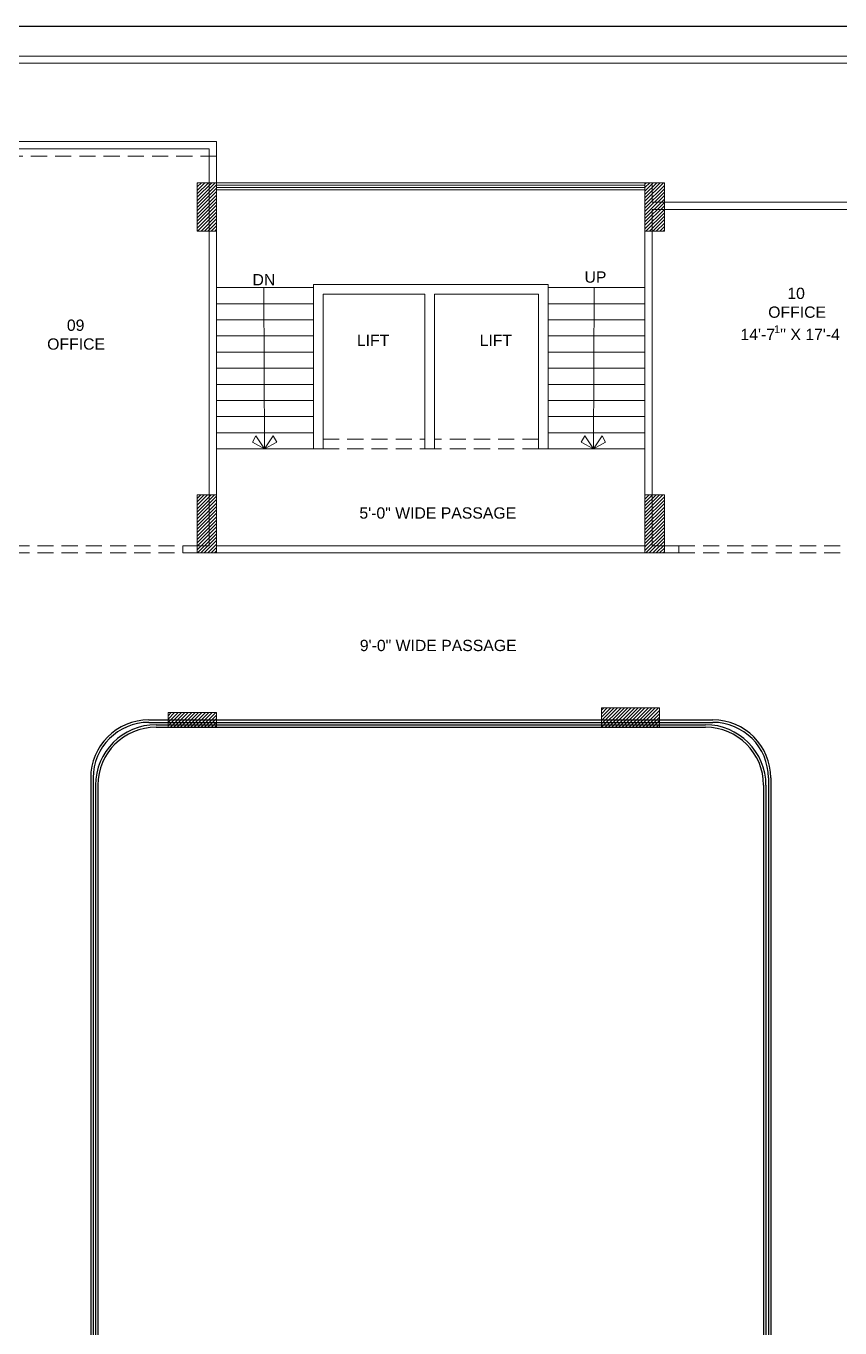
# Model space of a CAD drawing. Header units: inches. Extents: x 1807 to 67852, y 1160 to 20242.
# Drawn here: x 14404 to 14908, y 9032 to 9839 of the extents above; entities that cross this region are included whole.
import ezdxf

# ---------------------------------------------------------------- set-up
doc = ezdxf.new("R2010")
doc.units = ezdxf.units.IN
doc.header["$MEASUREMENT"] = 0
doc.linetypes.add('DASHED', pattern=[0.75, 0.5, -0.25])
for name, color, linetype, lineweight in [('02WINDOW & DOTTED', 8, 'Continuous', 20), ('4 upvc pip', 5, 'Continuous', 30), ('A-HATCH', 252, 'Continuous', 13), ('column_01', 7, 'Continuous', 18), ('HATCH', 8, 'Continuous', 0), ('Nstair', 8, 'Continuous', 20), ('RAILING', 8, 'Continuous', 25), ('SHOP TEXT', 7, 'Continuous', 15), ('wall', 7, 'Continuous', 20)]:
    doc.layers.add(name, color=color, linetype=linetype, lineweight=lineweight)
doc.styles.add('Krupalu 1', font='arial.ttf')
pattern_1 = [(45, (0, -2407.892), (-1.0606601718, 1.0606601718), [])]

# ---------------------------------------------------------------- blocks, each defined once
blk = doc.blocks.new('rtytrut')
at = {"layer": 'HATCH'}
h = blk.add_hatch(dxfattribs=at)
h.set_pattern_fill('ANSI31', color=256, scale=12, style=0)
h.set_pattern_definition(pattern_1)
h.paths.add_polyline_path([(135359.68, -629836.89), (135359.68, -629866.89), (135371.68, -629866.89), (135371.68, -629836.89)])
h = blk.add_hatch(dxfattribs=at)
h.set_pattern_fill('ANSI31', color=256, scale=12, style=0)
h.set_pattern_definition(pattern_1)
h.paths.add_polyline_path([(135649.18, -629836.89), (135649.18, -629866.89), (135637.18, -629866.89), (135637.18, -629836.89)])
h = blk.add_hatch(dxfattribs=at)
h.set_pattern_fill('ANSI31', color=256, scale=12, style=0)
h.set_pattern_definition(pattern_1)
h.paths.add_polyline_path([(135359.68, -630066.39), (135359.68, -630030.39), (135371.68, -630030.39), (135371.68, -630066.39)])
h = blk.add_hatch(dxfattribs=at)
h.set_pattern_fill('ANSI31', color=256, scale=12, style=0)
h.set_pattern_definition(pattern_1)
h.paths.add_polyline_path([(135649.18, -630066.39), (135649.18, -630030.39), (135637.18, -630030.39), (135637.18, -630066.39)])
h = blk.add_hatch(dxfattribs=at)
h.set_pattern_fill('ANSI31', color=256, scale=12, style=0)
h.set_pattern_definition(pattern_1)
h.paths.add_polyline_path([(135646.18, -630162.39), (135610.18, -630162.39), (135610.18, -630174.39), (135646.18, -630174.39)])
h = blk.add_hatch(dxfattribs=at)
h.set_pattern_fill('ANSI31', color=256, scale=12, style=0)
h.set_pattern_definition(pattern_1)
h.paths.add_polyline_path([(135371.68, -630165.39), (135341.68, -630165.39), (135341.68, -630174.39), (135371.68, -630174.39)])
at = {"layer": 'column_01'}
for points in [[(135359.68, -629836.89), (135359.68, -629866.89), (135371.68, -629866.89), (135371.68, -629836.89)], [(135649.18, -629836.89), (135649.18, -629866.89), (135637.18, -629866.89), (135637.18, -629836.89)], [(135359.68, -630066.39), (135359.68, -630030.39), (135371.68, -630030.39), (135371.68, -630066.39)], [(135649.18, -630066.39), (135649.18, -630030.39), (135637.18, -630030.39), (135637.18, -630066.39)], [(135646.18, -630162.39), (135610.18, -630162.39), (135610.18, -630174.39), (135646.18, -630174.39)], [(135371.68, -630165.39), (135341.68, -630165.39), (135341.68, -630174.39), (135371.68, -630174.39)]]:
    blk.add_lwpolyline(points, close=True, dxfattribs=at)

msp = doc.modelspace()

# ---------------------------------------------------------------- linework, layer by layer
at = {"layer": '02WINDOW & DOTTED', "ltscale": 20}
for p, q in [((14522.06, 9741.67), (14787.56, 9741.67)), ((14522.06, 9741.67), (14787.56, 9741.67)), ((14522.06, 9741.67), (14787.56, 9741.67)), ((14522.06, 9741.67), (14787.56, 9741.67)), ((14522.06, 9740.17), (14787.56, 9740.17)), ((14522.06, 9740.17), (14787.56, 9740.17)), ((14522.06, 9740.17), (14787.56, 9740.17)), ((14522.06, 9740.17), (14787.56, 9740.17)), ((14522.06, 9738.67), (14787.56, 9738.67)), ((14522.06, 9738.67), (14787.56, 9738.67)), ((14522.06, 9738.67), (14787.56, 9738.67)), ((14522.06, 9738.67), (14787.56, 9738.67)), ((14522.06, 9737.17), (14787.56, 9737.17)), ((14522.06, 9737.17), (14787.56, 9737.17)), ((14522.06, 9737.17), (14787.56, 9737.17)), ((14522.06, 9737.17), (14787.56, 9737.17))]:
    msp.add_line(p, q, dxfattribs=at)
at = {"layer": '02WINDOW & DOTTED', "linetype": 'DASHED', "ltscale": 20}
for p, q in [((14588.06, 9582.67), (14651.06, 9582.67)), ((14588.06, 9582.67), (14651.06, 9582.67)), ((14588.06, 9582.67), (14651.06, 9582.67)), ((14588.06, 9582.67), (14651.06, 9582.67)), ((14721.56, 9582.67), (14657.06, 9582.67)), ((14721.56, 9582.67), (14657.06, 9582.67)), ((14721.56, 9582.67), (14657.06, 9582.67)), ((14721.56, 9582.67), (14657.06, 9582.67)), ((14588.06, 9576.67), (14651.06, 9576.67)), ((14588.06, 9576.67), (14651.06, 9576.67)), ((14588.06, 9576.67), (14651.06, 9576.67)), ((14588.06, 9576.67), (14651.06, 9576.67)), ((14721.56, 9576.67), (14657.06, 9576.67)), ((14721.56, 9576.67), (14657.06, 9576.67)), ((14721.56, 9576.67), (14657.06, 9576.67)), ((14721.56, 9576.67), (14657.06, 9576.67)), ((14351.06, 9516.67), (14501.06, 9516.67)), ((14351.06, 9516.67), (14501.06, 9516.67)), ((14351.06, 9516.67), (14501.06, 9516.67)), ((14351.06, 9516.67), (14501.06, 9516.67)), ((14808.56, 9516.67), (14958.56, 9516.67)), ((14808.56, 9516.67), (14958.56, 9516.67)), ((14808.56, 9516.67), (14958.56, 9516.67)), ((14808.56, 9516.67), (14958.56, 9516.67)), ((14351.06, 9512.17), (14501.06, 9512.17)), ((14351.06, 9512.17), (14501.06, 9512.17)), ((14351.06, 9512.17), (14501.06, 9512.17)), ((14351.06, 9512.17), (14501.06, 9512.17)), ((14808.56, 9512.17), (14958.56, 9512.17)), ((14808.56, 9512.17), (14958.56, 9512.17)), ((14808.56, 9512.17), (14958.56, 9512.17)), ((14808.56, 9512.17), (14958.56, 9512.17))]:
    msp.add_line(p, q, dxfattribs=at)
msp.add_lwpolyline([(14522.06, 9758.17), (14084.06, 9758.17), (14084.06, 8532.67), (14099.06, 8532.67)], dxfattribs=at)
at = {"layer": '4 upvc pip'}
msp.add_lwpolyline([(13894.17, 9838.79), (16317.37, 9838.79), (16317.37, 8125.42), (13894.17, 8125.42)], close=True, dxfattribs=at)
at = {"layer": 'A-HATCH'}
for points in [[(16251.63, 9820.03), (13955.84, 9820.03, 0.414214), (13912.94, 9777.12), (13912.94, 8191.17, 0.414214), (13959.92, 8144.18), (16248.57, 8144.18, 0.414214), (16298.61, 8194.22), (16298.61, 9773.04, 0.414214)], [(16251.63, 9815.86), (13955.84, 9815.86, 0.414214), (13917.11, 9777.12), (13917.11, 8191.17, 0.414214), (13959.92, 8148.35), (16248.57, 8148.35, 0.414214), (16294.44, 8194.22), (16294.44, 9773.04, 0.414214)]]:
    msp.add_lwpolyline(points, format="xyb", close=True, dxfattribs=at)
at = {"layer": 'Nstair', "ltscale": 10}
for p, q in [((14582.06, 9676.67), (14522.06, 9676.67)), ((14582.06, 9676.67), (14522.06, 9676.67)), ((14582.06, 9676.67), (14522.06, 9676.67)), ((14582.06, 9676.67), (14522.06, 9676.67)), ((14551.29, 9676.68), (14551.81, 9576.68)), ((14551.29, 9676.68), (14551.81, 9576.68)), ((14551.29, 9676.68), (14551.81, 9576.68)), ((14551.29, 9676.68), (14551.81, 9576.68)), ((14727.56, 9676.67), (14787.56, 9676.67)), ((14727.56, 9676.67), (14787.56, 9676.67)), ((14727.56, 9676.67), (14787.56, 9676.67)), ((14727.56, 9676.67), (14787.56, 9676.67)), ((14756.16, 9676.67), (14755.63, 9576.67)), ((14756.16, 9676.67), (14755.63, 9576.67)), ((14756.16, 9676.67), (14755.63, 9576.67)), ((14756.16, 9676.67), (14755.63, 9576.67)), ((14582.06, 9666.67), (14522.06, 9666.67)), ((14582.06, 9666.67), (14522.06, 9666.67)), ((14582.06, 9666.67), (14522.06, 9666.67)), ((14582.06, 9666.67), (14522.06, 9666.67)), ((14727.56, 9666.67), (14787.56, 9666.67)), ((14727.56, 9666.67), (14787.56, 9666.67)), ((14727.56, 9666.67), (14787.56, 9666.67)), ((14727.56, 9666.67), (14787.56, 9666.67)), ((14582.06, 9656.67), (14522.06, 9656.67)), ((14582.06, 9656.67), (14522.06, 9656.67)), ((14582.06, 9656.67), (14522.06, 9656.67)), ((14582.06, 9656.67), (14522.06, 9656.67)), ((14727.56, 9656.67), (14787.56, 9656.67)), ((14727.56, 9656.67), (14787.56, 9656.67)), ((14727.56, 9656.67), (14787.56, 9656.67)), ((14727.56, 9656.67), (14787.56, 9656.67)), ((14582.06, 9646.67), (14522.06, 9646.67)), ((14582.06, 9646.67), (14522.06, 9646.67)), ((14582.06, 9646.67), (14522.06, 9646.67)), ((14582.06, 9646.67), (14522.06, 9646.67)), ((14727.56, 9646.67), (14787.56, 9646.67)), ((14727.56, 9646.67), (14787.56, 9646.67)), ((14727.56, 9646.67), (14787.56, 9646.67)), ((14727.56, 9646.67), (14787.56, 9646.67)), ((14582.06, 9636.67), (14522.06, 9636.67)), ((14582.06, 9636.67), (14522.06, 9636.67)), ((14582.06, 9636.67), (14522.06, 9636.67)), ((14582.06, 9636.67), (14522.06, 9636.67)), ((14727.56, 9636.67), (14787.56, 9636.67)), ((14727.56, 9636.67), (14787.56, 9636.67)), ((14727.56, 9636.67), (14787.56, 9636.67)), ((14727.56, 9636.67), (14787.56, 9636.67)), ((14582.06, 9626.67), (14522.06, 9626.67)), ((14582.06, 9626.67), (14522.06, 9626.67)), ((14582.06, 9626.67), (14522.06, 9626.67)), ((14582.06, 9626.67), (14522.06, 9626.67)), ((14727.56, 9626.67), (14787.56, 9626.67)), ((14727.56, 9626.67), (14787.56, 9626.67)), ((14727.56, 9626.67), (14787.56, 9626.67)), ((14727.56, 9626.67), (14787.56, 9626.67)), ((14582.06, 9616.67), (14522.06, 9616.67)), ((14582.06, 9616.67), (14522.06, 9616.67)), ((14582.06, 9616.67), (14522.06, 9616.67)), ((14582.06, 9616.67), (14522.06, 9616.67)), ((14727.56, 9616.67), (14787.56, 9616.67)), ((14727.56, 9616.67), (14787.56, 9616.67)), ((14727.56, 9616.67), (14787.56, 9616.67)), ((14727.56, 9616.67), (14787.56, 9616.67)), ((14582.06, 9606.67), (14522.06, 9606.67)), ((14582.06, 9606.67), (14522.06, 9606.67)), ((14582.06, 9606.67), (14522.06, 9606.67)), ((14582.06, 9606.67), (14522.06, 9606.67)), ((14727.56, 9606.67), (14787.56, 9606.67)), ((14727.56, 9606.67), (14787.56, 9606.67)), ((14727.56, 9606.67), (14787.56, 9606.67)), ((14727.56, 9606.67), (14787.56, 9606.67)), ((14582.06, 9596.67), (14522.06, 9596.67)), ((14582.06, 9596.67), (14522.06, 9596.67)), ((14582.06, 9596.67), (14522.06, 9596.67)), ((14582.06, 9596.67), (14522.06, 9596.67)), ((14727.56, 9596.67), (14787.56, 9596.67)), ((14727.56, 9596.67), (14787.56, 9596.67)), ((14727.56, 9596.67), (14787.56, 9596.67)), ((14727.56, 9596.67), (14787.56, 9596.67)), ((14582.06, 9586.67), (14522.06, 9586.67)), ((14582.06, 9586.67), (14522.06, 9586.67)), ((14582.06, 9586.67), (14522.06, 9586.67)), ((14582.06, 9586.67), (14522.06, 9586.67)), ((14544.27, 9580.9), (14546.44, 9584.79)), ((14544.27, 9580.9), (14546.44, 9584.79)), ((14544.27, 9580.9), (14546.44, 9584.79)), ((14544.27, 9580.9), (14546.44, 9584.79)), ((14551.82, 9576.68), (14544.27, 9580.9)), ((14551.82, 9576.68), (14544.27, 9580.9)), ((14551.82, 9576.68), (14544.27, 9580.9)), ((14551.82, 9576.68), (14544.27, 9580.9)), ((14546.44, 9584.79), (14551.82, 9576.68)), ((14546.44, 9584.79), (14551.82, 9576.68)), ((14546.44, 9584.79), (14551.82, 9576.68)), ((14546.44, 9584.79), (14551.82, 9576.68)), ((14557.19, 9584.79), (14551.82, 9576.68)), ((14557.19, 9584.79), (14551.82, 9576.68)), ((14557.19, 9584.79), (14551.82, 9576.68)), ((14557.19, 9584.79), (14551.82, 9576.68)), ((14551.82, 9576.68), (14559.36, 9580.9)), ((14551.82, 9576.68), (14559.36, 9580.9)), ((14551.82, 9576.68), (14559.36, 9580.9)), ((14551.82, 9576.68), (14559.36, 9580.9)), ((14559.36, 9580.9), (14557.19, 9584.79)), ((14559.36, 9580.9), (14557.19, 9584.79)), ((14559.36, 9580.9), (14557.19, 9584.79)), ((14559.36, 9580.9), (14557.19, 9584.79)), ((14727.56, 9586.67), (14787.56, 9586.67)), ((14727.56, 9586.67), (14787.56, 9586.67)), ((14727.56, 9586.67), (14787.56, 9586.67)), ((14727.56, 9586.67), (14787.56, 9586.67)), ((14748.09, 9580.9), (14750.26, 9584.78)), ((14748.09, 9580.9), (14750.26, 9584.78)), ((14748.09, 9580.9), (14750.26, 9584.78)), ((14748.09, 9580.9), (14750.26, 9584.78)), ((14755.64, 9576.68), (14748.09, 9580.9)), ((14755.64, 9576.68), (14748.09, 9580.9)), ((14755.64, 9576.68), (14748.09, 9580.9)), ((14755.64, 9576.68), (14748.09, 9580.9)), ((14750.26, 9584.78), (14755.64, 9576.68)), ((14750.26, 9584.78), (14755.64, 9576.68)), ((14750.26, 9584.78), (14755.64, 9576.68)), ((14750.26, 9584.78), (14755.64, 9576.68)), ((14761.01, 9584.78), (14755.64, 9576.68)), ((14761.01, 9584.78), (14755.64, 9576.68)), ((14761.01, 9584.78), (14755.64, 9576.68)), ((14761.01, 9584.78), (14755.64, 9576.68)), ((14755.64, 9576.68), (14763.18, 9580.9)), ((14755.64, 9576.68), (14763.18, 9580.9)), ((14755.64, 9576.68), (14763.18, 9580.9)), ((14755.64, 9576.68), (14763.18, 9580.9)), ((14763.18, 9580.9), (14761.01, 9584.78)), ((14763.18, 9580.9), (14761.01, 9584.78)), ((14763.18, 9580.9), (14761.01, 9584.78)), ((14763.18, 9580.9), (14761.01, 9584.78)), ((14582.06, 9576.67), (14522.06, 9576.67)), ((14582.06, 9576.67), (14522.06, 9576.67)), ((14582.06, 9576.67), (14522.06, 9576.67)), ((14582.06, 9576.67), (14522.06, 9576.67)), ((14727.56, 9576.67), (14787.56, 9576.67)), ((14727.56, 9576.67), (14787.56, 9576.67)), ((14727.56, 9576.67), (14787.56, 9576.67)), ((14727.56, 9576.67), (14787.56, 9576.67))]:
    msp.add_line(p, q, dxfattribs=at)
at = {"layer": 'RAILING'}
for p, q in [((14480.06, 9408.67), (14829.56, 9408.67)), ((14480.06, 9408.67), (14829.56, 9408.67)), ((14480.06, 9408.67), (14829.56, 9408.67)), ((14480.06, 9408.67), (14829.56, 9408.67)), ((14480.06, 9407.17), (14829.56, 9407.17)), ((14480.06, 9407.17), (14829.56, 9407.17)), ((14480.06, 9407.17), (14829.56, 9407.17)), ((14480.06, 9407.17), (14829.56, 9407.17)), ((14484.56, 9405.67), (14825.06, 9405.67)), ((14484.56, 9405.67), (14825.06, 9405.67)), ((14484.56, 9405.67), (14825.06, 9405.67)), ((14484.56, 9405.67), (14825.06, 9405.67)), ((14484.56, 9404.17), (14825.06, 9404.17)), ((14484.56, 9404.17), (14825.06, 9404.17)), ((14484.56, 9404.17), (14825.06, 9404.17)), ((14484.56, 9404.17), (14825.06, 9404.17)), ((14444.06, 9372.67), (14444.06, 8363.17)), ((14444.06, 9372.67), (14444.06, 8363.17)), ((14444.06, 9372.67), (14444.06, 8363.17)), ((14444.06, 9372.67), (14444.06, 8363.17)), ((14445.56, 9372.67), (14445.56, 8361.67)), ((14445.56, 9372.67), (14445.56, 8361.67)), ((14445.56, 9372.67), (14445.56, 8361.67)), ((14445.56, 9372.67), (14445.56, 8361.67)), ((14864.06, 9372.67), (14864.06, 8361.67)), ((14864.06, 9372.67), (14864.06, 8361.67)), ((14864.06, 9372.67), (14864.06, 8361.67)), ((14864.06, 9372.67), (14864.06, 8361.67)), ((14865.56, 9372.67), (14865.56, 8363.17)), ((14865.56, 9372.67), (14865.56, 8363.17)), ((14865.56, 9372.67), (14865.56, 8363.17)), ((14865.56, 9372.67), (14865.56, 8363.17)), ((14447.06, 9368.17), (14447.06, 8360.17)), ((14447.06, 9368.17), (14447.06, 8360.17)), ((14447.06, 9368.17), (14447.06, 8360.17)), ((14447.06, 9368.17), (14447.06, 8360.17)), ((14448.56, 9368.17), (14448.56, 8358.67)), ((14448.56, 9368.17), (14448.56, 8358.67)), ((14448.56, 9368.17), (14448.56, 8358.67)), ((14448.56, 9368.17), (14448.56, 8358.67)), ((14861.06, 9368.17), (14861.06, 8358.67)), ((14861.06, 9368.17), (14861.06, 8358.67)), ((14861.06, 9368.17), (14861.06, 8358.67)), ((14861.06, 9368.17), (14861.06, 8358.67)), ((14862.56, 9368.17), (14862.56, 8360.17)), ((14862.56, 9368.17), (14862.56, 8360.17)), ((14862.56, 9368.17), (14862.56, 8360.17)), ((14862.56, 9368.17), (14862.56, 8360.17))]:
    msp.add_line(p, q, dxfattribs=at)
for centre, radius, start, end in [((14480.06, 9372.67), 36, 90, 180), ((14480.06, 9372.67), 36, 90, 180), ((14480.06, 9372.67), 36, 90, 180), ((14480.06, 9372.67), 36, 90, 180), ((14480.06, 9372.67), 34.5, 90, 180), ((14480.06, 9372.67), 34.5, 90, 180), ((14480.06, 9372.67), 34.5, 90, 180), ((14480.06, 9372.67), 34.5, 90, 180), ((14484.56, 9368.17), 37.5, 90, 180), ((14484.56, 9368.17), 37.5, 90, 180), ((14484.56, 9368.17), 37.5, 90, 180), ((14484.56, 9368.17), 37.5, 90, 180), ((14484.56, 9368.17), 36, 90, 180), ((14484.56, 9368.17), 36, 90, 180), ((14484.56, 9368.17), 36, 90, 180), ((14484.56, 9368.17), 36, 90, 180), ((14825.06, 9368.17), 37.5, 0, 90), ((14825.06, 9368.17), 37.5, 0, 90), ((14825.06, 9368.17), 37.5, 0, 90), ((14825.06, 9368.17), 37.5, 0, 90), ((14825.06, 9368.17), 36, 0, 90), ((14825.06, 9368.17), 36, 0, 90), ((14825.06, 9368.17), 36, 0, 90), ((14825.06, 9368.17), 36, 0, 90), ((14829.56, 9372.67), 36, 0, 90), ((14829.56, 9372.67), 36, 0, 90), ((14829.56, 9372.67), 36, 0, 90), ((14829.56, 9372.67), 36, 0, 90), ((14829.56, 9372.67), 34.5, 0, 90), ((14829.56, 9372.67), 34.5, 0, 90), ((14829.56, 9372.67), 34.5, 0, 90), ((14829.56, 9372.67), 34.5, 0, 90)]:
    msp.add_arc(centre, radius, start, end, dxfattribs=at)
at = {"layer": 'wall'}
for p, q in [((14216.81, 9767.17), (14522.06, 9767.17)), ((14216.81, 9767.17), (14522.06, 9767.17)), ((14216.81, 9767.17), (14522.06, 9767.17)), ((14216.81, 9767.17), (14522.06, 9767.17)), ((14522.06, 9512.17), (14522.06, 9767.17)), ((14522.06, 9512.17), (14522.06, 9767.17)), ((14522.06, 9512.17), (14522.06, 9767.17)), ((14522.06, 9512.17), (14522.06, 9767.17)), ((14342.06, 9762.67), (14517.56, 9762.67)), ((14342.06, 9762.67), (14517.56, 9762.67)), ((14342.06, 9762.67), (14517.56, 9762.67)), ((14342.06, 9762.67), (14517.56, 9762.67)), ((14517.56, 9516.67), (14517.56, 9762.67)), ((14517.56, 9516.67), (14517.56, 9762.67)), ((14517.56, 9516.67), (14517.56, 9762.67)), ((14517.56, 9516.67), (14517.56, 9762.67)), ((14787.56, 9512.17), (14787.56, 9741.67)), ((14787.56, 9741.67), (14792.06, 9741.67)), ((14787.56, 9512.17), (14787.56, 9741.67)), ((14787.56, 9741.67), (14792.06, 9741.67)), ((14787.56, 9741.67), (14792.06, 9741.67)), ((14787.56, 9512.17), (14787.56, 9741.67)), ((14787.56, 9512.17), (14787.56, 9741.67)), ((14787.56, 9741.67), (14792.06, 9741.67)), ((14792.06, 9729.67), (14792.06, 9741.67)), ((14792.06, 9729.67), (14792.06, 9741.67)), ((14792.06, 9729.67), (14792.06, 9741.67)), ((14792.06, 9729.67), (14792.06, 9741.67)), ((14787.56, 9729.67), (14787.56, 9729.67)), ((14787.56, 9729.67), (14787.56, 9729.67)), ((14787.56, 9729.67), (14787.56, 9729.67)), ((14787.56, 9729.67), (14787.56, 9729.67)), ((14792.06, 9729.67), (15201.56, 9729.67)), ((14792.06, 9729.67), (15201.56, 9729.67)), ((14792.06, 9729.67), (15201.56, 9729.67)), ((14792.06, 9729.67), (15201.56, 9729.67)), ((14792.06, 9725.17), (14967.56, 9725.17)), ((14792.06, 9516.67), (14792.06, 9725.17)), ((14792.06, 9725.17), (14967.56, 9725.17)), ((14792.06, 9516.67), (14792.06, 9725.17)), ((14792.06, 9516.67), (14792.06, 9725.17)), ((14792.06, 9725.17), (14967.56, 9725.17)), ((14792.06, 9725.17), (14967.56, 9725.17)), ((14792.06, 9516.67), (14792.06, 9725.17)), ((14657.06, 9678.67), (14582.06, 9678.67)), ((14582.06, 9678.67), (14582.06, 9576.67)), ((14657.06, 9678.67), (14582.06, 9678.67)), ((14582.06, 9678.67), (14582.06, 9576.67)), ((14582.06, 9678.67), (14582.06, 9576.67)), ((14657.06, 9678.67), (14582.06, 9678.67)), ((14657.06, 9678.67), (14582.06, 9678.67)), ((14582.06, 9678.67), (14582.06, 9576.67)), ((14651.06, 9678.67), (14727.56, 9678.67)), ((14651.06, 9678.67), (14727.56, 9678.67)), ((14651.06, 9678.67), (14727.56, 9678.67)), ((14651.06, 9678.67), (14727.56, 9678.67)), ((14727.56, 9678.67), (14727.56, 9576.67)), ((14727.56, 9678.67), (14727.56, 9576.67)), ((14727.56, 9678.67), (14727.56, 9576.67)), ((14727.56, 9678.67), (14727.56, 9576.67)), ((14588.06, 9576.67), (14588.06, 9672.67)), ((14588.06, 9672.67), (14651.06, 9672.67)), ((14588.06, 9576.67), (14588.06, 9672.67)), ((14588.06, 9672.67), (14651.06, 9672.67)), ((14588.06, 9672.67), (14651.06, 9672.67)), ((14588.06, 9576.67), (14588.06, 9672.67)), ((14588.06, 9576.67), (14588.06, 9672.67)), ((14588.06, 9672.67), (14651.06, 9672.67)), ((14651.06, 9672.67), (14651.06, 9576.67)), ((14651.06, 9576.67), (14651.06, 9672.67)), ((14651.06, 9672.67), (14651.06, 9576.67)), ((14651.06, 9576.67), (14651.06, 9672.67)), ((14651.06, 9576.67), (14651.06, 9672.67)), ((14651.06, 9672.67), (14651.06, 9576.67)), ((14651.06, 9672.67), (14651.06, 9576.67)), ((14651.06, 9576.67), (14651.06, 9672.67)), ((14657.06, 9576.67), (14657.06, 9672.67)), ((14721.56, 9672.67), (14657.06, 9672.67)), ((14657.06, 9672.67), (14657.06, 9576.67)), ((14657.06, 9576.67), (14657.06, 9672.67)), ((14721.56, 9672.67), (14657.06, 9672.67)), ((14657.06, 9672.67), (14657.06, 9576.67)), ((14721.56, 9672.67), (14657.06, 9672.67)), ((14721.56, 9672.67), (14657.06, 9672.67)), ((14657.06, 9672.67), (14657.06, 9576.67)), ((14657.06, 9576.67), (14657.06, 9672.67)), ((14657.06, 9576.67), (14657.06, 9672.67)), ((14657.06, 9672.67), (14657.06, 9576.67)), ((14721.56, 9576.67), (14721.56, 9672.67)), ((14721.56, 9576.67), (14721.56, 9672.67)), ((14721.56, 9576.67), (14721.56, 9672.67)), ((14721.56, 9576.67), (14721.56, 9672.67)), ((14582.06, 9576.67), (14588.06, 9576.67)), ((14582.06, 9576.67), (14588.06, 9576.67)), ((14582.06, 9576.67), (14588.06, 9576.67)), ((14582.06, 9576.67), (14588.06, 9576.67)), ((14651.06, 9576.67), (14657.06, 9576.67)), ((14657.06, 9576.67), (14651.06, 9576.67)), ((14651.06, 9576.67), (14657.06, 9576.67)), ((14657.06, 9576.67), (14651.06, 9576.67)), ((14657.06, 9576.67), (14651.06, 9576.67)), ((14651.06, 9576.67), (14657.06, 9576.67)), ((14651.06, 9576.67), (14657.06, 9576.67)), ((14657.06, 9576.67), (14651.06, 9576.67)), ((14727.56, 9576.67), (14721.56, 9576.67)), ((14727.56, 9576.67), (14721.56, 9576.67)), ((14727.56, 9576.67), (14721.56, 9576.67)), ((14727.56, 9576.67), (14721.56, 9576.67)), ((14501.06, 9516.67), (14517.56, 9516.67)), ((14501.06, 9512.17), (14501.06, 9516.67)), ((14501.06, 9512.17), (14501.06, 9516.67)), ((14501.06, 9516.67), (14517.56, 9516.67)), ((14501.06, 9516.67), (14517.56, 9516.67)), ((14501.06, 9512.17), (14501.06, 9516.67)), ((14501.06, 9516.67), (14517.56, 9516.67)), ((14501.06, 9512.17), (14501.06, 9516.67)), ((14522.06, 9516.67), (14787.56, 9516.67)), ((14522.06, 9516.67), (14787.56, 9516.67)), ((14522.06, 9516.67), (14787.56, 9516.67)), ((14522.06, 9516.67), (14787.56, 9516.67)), ((14792.06, 9516.67), (14808.56, 9516.67)), ((14792.06, 9516.67), (14808.56, 9516.67)), ((14792.06, 9516.67), (14808.56, 9516.67)), ((14792.06, 9516.67), (14808.56, 9516.67)), ((14808.56, 9512.17), (14808.56, 9516.67)), ((14808.56, 9512.17), (14808.56, 9516.67)), ((14808.56, 9512.17), (14808.56, 9516.67)), ((14808.56, 9512.17), (14808.56, 9516.67)), ((14501.06, 9512.17), (14808.56, 9512.17)), ((14501.06, 9512.17), (14808.56, 9512.17)), ((14501.06, 9512.17), (14808.56, 9512.17)), ((14501.06, 9512.17), (14808.56, 9512.17))]:
    msp.add_line(p, q, dxfattribs=at)

# ---------------------------------------------------------------- block references
at = {"layer": 'column_01'}
msp.add_blockref('rtytrut', (-120849.62, 639578.57), dxfattribs=at)
msp.add_blockref('rtytrut', (-120849.62, 639578.57), dxfattribs=at)
msp.add_blockref('rtytrut', (-120849.62, 639578.57), dxfattribs=at)
msp.add_blockref('rtytrut', (-120849.62, 639578.57), dxfattribs=at)

# ---------------------------------------------------------------- texts
at = {"layer": 'SHOP TEXT', "ltscale": 0.1, "style": 'Krupalu 1'}
for s, height, p in [('DN', 7, (14544.35, 9678.05)), ('DN', 7, (14544.35, 9678.05)), ('DN', 7, (14544.35, 9678.05)), ('DN', 7, (14544.35, 9678.05)), ('UP', 7, (14750.07, 9679.69)), ('UP', 7, (14750.07, 9679.69)), ('UP', 7, (14750.07, 9679.69)), ('UP', 7, (14750.07, 9679.69)), ('10', 7, (14875.78, 9669.6)), ('10', 7, (14875.78, 9669.6)), ('10', 7, (14875.78, 9669.6)), ('10', 7, (14875.78, 9669.6)), ('OFFICE', 7, (14863.93, 9657.94)), ('OFFICE', 7, (14863.93, 9657.94)), ('OFFICE', 7, (14863.93, 9657.94)), ('OFFICE', 7, (14863.93, 9657.94)), ('09 ', 7, (14429.3, 9649.84)), ('09 ', 7, (14429.3, 9649.84)), ('09 ', 7, (14429.3, 9649.84)), ('09 ', 7, (14429.3, 9649.84)), ('1', 4.9, (14867.53, 9648.42)), ('1', 4.9, (14867.53, 9648.42)), ('1', 4.9, (14867.53, 9648.42)), ('1', 4.9, (14867.53, 9648.42)), ('OFFICE', 7, (14417.09, 9638.18)), ('OFFICE', 7, (14417.09, 9638.18)), ('OFFICE', 7, (14417.09, 9638.18)), ('OFFICE', 7, (14417.09, 9638.18)), ('LIFT', 7, (14609.03, 9640.51)), ('LIFT', 7, (14609.03, 9640.51)), ('LIFT', 7, (14609.03, 9640.51)), ('LIFT', 7, (14609.03, 9640.51)), ('LIFT', 7, (14685.08, 9640.51)), ('LIFT', 7, (14685.08, 9640.51)), ('LIFT', 7, (14685.08, 9640.51)), ('LIFT', 7, (14685.08, 9640.51)), ("14'-7", 7, (14846.72, 9644.1)), ("14'-7", 7, (14846.72, 9644.1)), ("14'-7", 7, (14846.72, 9644.1)), ("14'-7", 7, (14846.72, 9644.1)), ("'' X 17'-4", 7, (14871.24, 9644.1)), ("'' X 17'-4", 7, (14871.24, 9644.1)), ("'' X 17'-4", 7, (14871.24, 9644.1)), ("'' X 17'-4", 7, (14871.24, 9644.1)), ('5\'-0" WIDE PASSAGE', 7, (14610.58, 9533.45)), ('5\'-0" WIDE PASSAGE', 7, (14610.58, 9533.45)), ('5\'-0" WIDE PASSAGE', 7, (14610.58, 9533.45)), ('5\'-0" WIDE PASSAGE', 7, (14610.58, 9533.45)), ('9\'-0" WIDE PASSAGE', 7, (14610.85, 9451.33)), ('9\'-0" WIDE PASSAGE', 7, (14610.85, 9451.33)), ('9\'-0" WIDE PASSAGE', 7, (14610.85, 9451.33)), ('9\'-0" WIDE PASSAGE', 7, (14610.85, 9451.33))]:
    msp.add_text(s, height=height, dxfattribs=at).set_placement(p)

doc.saveas('drawing.dxf')
